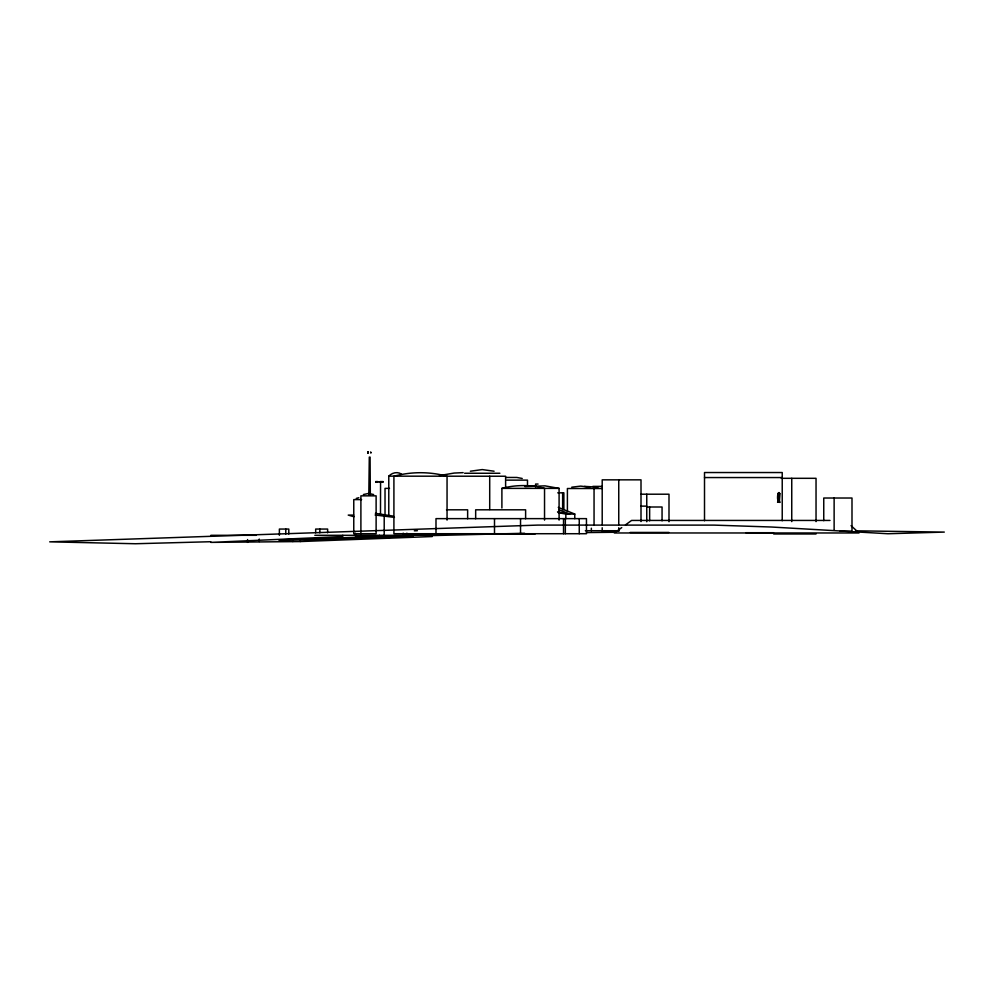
<?xml version="1.0" encoding="UTF-8"?>
<svg xmlns="http://www.w3.org/2000/svg" width="994" height="994" viewBox="0 0 994 994"><rect width="100%" height="100%" fill="white"/><g stroke="black" fill="none" stroke-linecap="round" stroke-linejoin="round"><path stroke-width="1.49" d="M368.811 495.174L369.296 457.116L370.079 457.116L370.327 495.174M779.743 493.794L779.47 501.262L780.191 502.318L779.11 502.318L779.495 493.956A2.535 0.708 -90 0 0 779.06 493.024L778.7 493.024A2.547 0.708 -90 0 0 778.265 493.956L778.078 498.118A5.045 1.404 -90 0 0 778.65 501.262L777.569 502.318L778.29 501.262C776.674 498.938 777.892 489.396 779.83 493.583M388.778 515.724L388.778 476.163C391.996 472.722 397.451 471.33 401.501 474.163M621.747 527.59L614.342 532.97L858.99 532.97L851.063 525.652M625.45 524.907L631.612 520.434L830.002 520.434M363.394 494.527L368.513 493.471L373.62 494.527M356.25 498.416L358.797 497.708M439.46 475.579L454.159 473.057L463.142 472.647M501.895 508.021L501.895 488.377C515.799 484.662 530.634 484.662 544.538 488.377L544.538 520.111M470.373 471.218L482.239 469.578L494.093 471.218M571.761 487.184L580.732 486.116L589.691 487.184M524.857 486.613L544.985 485.855L559.088 488.377L559.088 520.111M342.768 535.306L342.768 536.549L210.877 542.389L300.287 541.556L432.179 536.549L432.179 535.306L314.837 535.306M505.909 477.455L516.818 477.455L522.21 478.462M584.547 486.389L598.015 487.184M592.859 486.389L601.867 486.389M414.324 530.833L417.405 530.697M210.79 541.718L135.495 543.743L49.7 541.842L537.791 525.093L714.201 525.118L771.419 527.019L887.99 533.741L944.3 532.088L855.486 530.821M432.055 535.592L524.583 533.281M586.559 532.573L615.945 532.25M464.596 473.256L499.87 473.256M388.778 476.163L505.611 476.238L505.611 488.34M704.51 477.555L782.228 477.555M781.247 478.313L816.037 478.313L816.037 521.614M506.865 480.127L527.491 480.127L527.491 486.339M375.682 481.568L377.67 481.568L377.67 482.276L375.682 482.276M380.068 481.568L383.125 481.568M377.621 481.804L381.261 481.804M380.068 482.276L383.125 482.276M538.065 484.053L535.604 484.053L535.604 486.824M389.486 488.377L385.026 488.377L385.026 515.575M501.895 488.377L559.088 488.377M602.376 488.514L567.4 488.514L567.4 511.512M557.746 492.825L563.859 492.825L563.859 509.686M641.068 494.204L668.999 494.204L668.999 521.738M361.605 499.597L353.765 499.597L353.765 533.716L376.117 533.716L376.117 495.844L360.897 495.844L360.897 533.716M640.67 506.132L646.709 506.132M646.957 507.002L662.054 507.002L662.054 520.868M446.492 509.81L467.64 509.81L467.64 518.781M558.255 512.668L565.834 514.047L574.768 514.047L574.768 518.682M353.715 515.091L348.223 515.091L353.988 516.756M585.342 530.721L616.603 530.721M619.274 530.846L602.202 530.846L602.202 527.752M840.104 531.268L851.995 531.268L851.995 498.019L823.753 498.019L823.753 520.694M630.196 532.449L668.999 532.449M745.947 532.709L773.506 532.709M405.54 533.778L409.702 533.778M773.68 533.977L816.037 533.977M405.49 534.188L534.934 534.188M210.877 535.306L256.34 535.306M375.111 515.004L394.444 517.389M375.409 513.364L393.4 516.135M557.522 511.835L569.649 514.047L558.665 509.611M558.28 507.387L574.768 514.047M777.755 501.262L777.743 502.156L777.706 501.262M834.128 498.019L834.128 529.752M791.746 478.313L791.746 521.614M782.228 520.757L782.228 472.535L704.51 472.535L704.51 520.757M649.641 507.002L649.641 520.868M646.759 494.204L646.759 521.738M641.006 521.577L641.006 479.841L602.202 479.841L602.202 524.658M618.753 479.841L618.753 524.658M618.753 527.752L618.753 530.846M594.052 488.514L594.052 525.317M591.355 528.224L591.355 530.721M579.253 518.632L579.253 533.716M565.834 514.047L565.834 518.682M565.337 518.632L565.337 533.716M563.536 518.632L563.536 533.716M562.641 492.825L562.641 509.686M525.615 518.781L525.615 509.81L475.666 509.81L475.666 518.781M520.533 518.632L520.533 533.716M494.503 518.632L494.503 533.716M489.707 476.238L489.707 509.524M447.051 520.111L447.051 476.238C429.743 471.541 411.23 471.541 393.91 476.238L393.91 533.716L586.46 533.716L586.46 518.632L435.993 518.632L435.993 533.716M413.007 535.306L413.007 536.549L312.34 539.891L278.792 539.891L379.447 536.549L379.447 535.306M406.894 533.144L406.894 536.139L355.43 536.139L355.43 533.219M403.216 533.144L403.216 536.139M384.206 516.408L384.206 536.139M380.565 482.276L380.491 514.072M371.035 452.829L370.625 451.972L370.75 452.829M368.24 451.972L368.24 452.829M367.954 451.972L367.954 452.829M327.635 532.809L327.635 529.057L315.67 529.057L315.67 532.809M319.844 529.057L319.844 532.809M300.287 539.059L300.287 541.556M292.808 539.059L292.808 541.556M288.794 534.051L288.794 529.057L279.376 529.057L279.376 535.306M285.787 529.057L285.787 534.051M259.26 539.059L259.26 541.556M247.568 539.556L247.568 542.389M368.364 451.972L367.842 452.829L368.364 451.972"/></g></svg>
